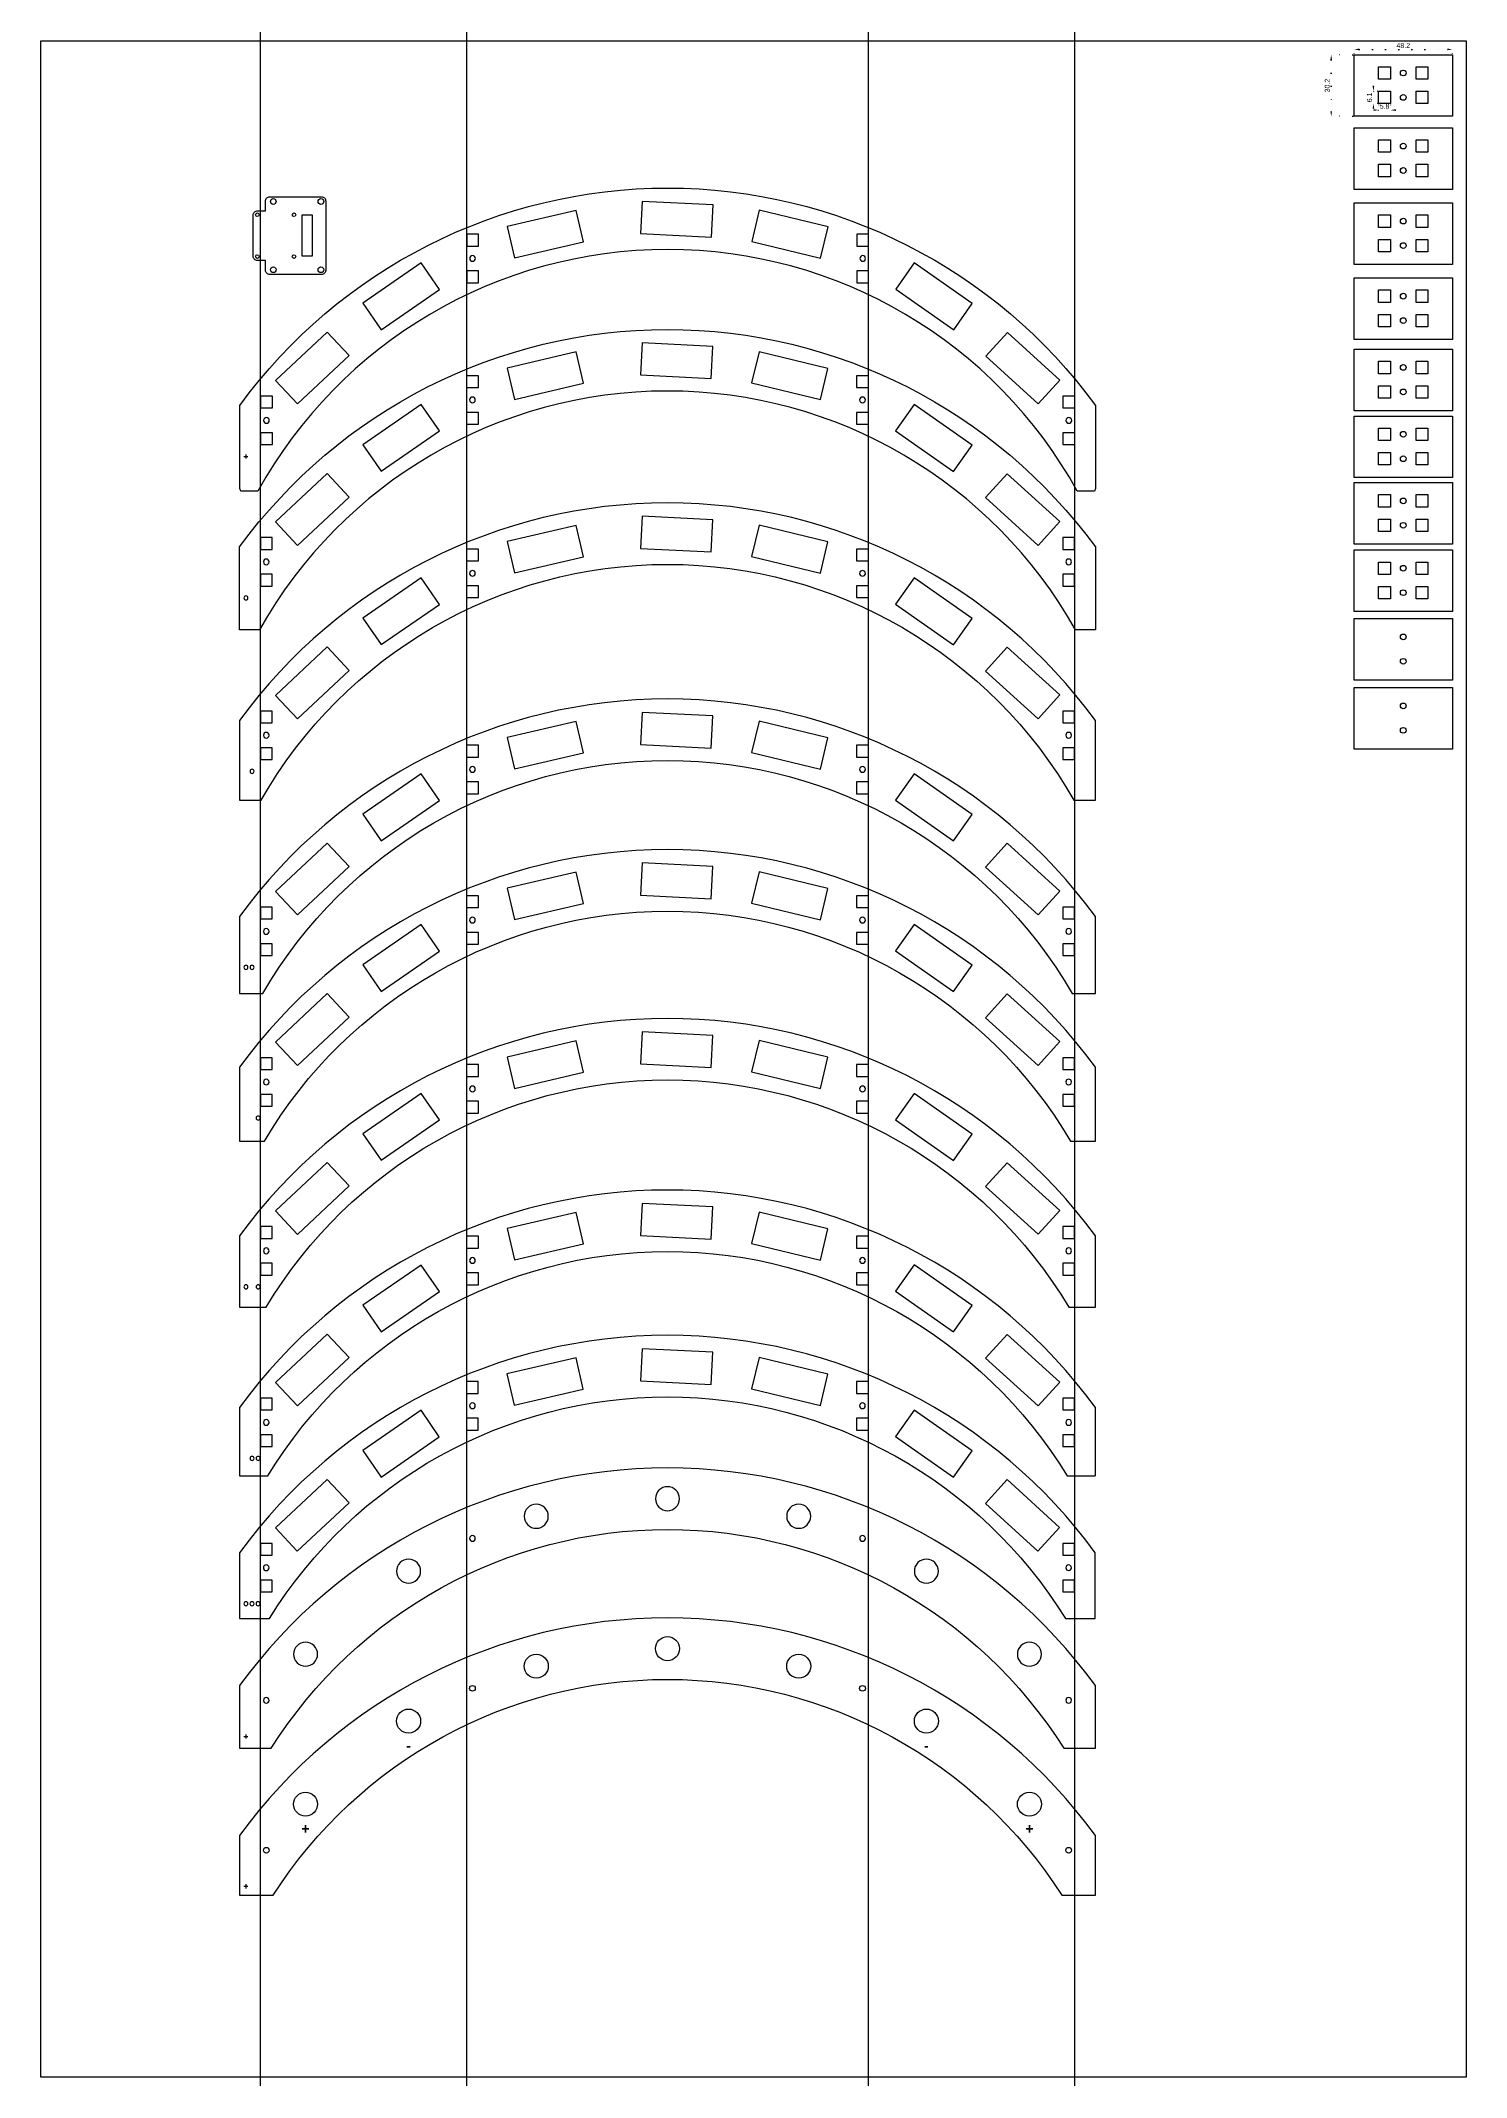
# Model space of a CAD drawing. Header units: millimetres. Extents: x -658 to 42, y -883 to 117.
import ezdxf
from ezdxf.enums import TextEntityAlignment as Align

# ---------------------------------------------------------------- set-up
doc = ezdxf.new("R2010")
doc.units = ezdxf.units.MM
doc.linetypes.add('DOTTED', pattern=[6.35, 0, -6.35])
doc.layers.add('Dimensions', color=2, linetype='DOTTED', plot=False)
doc.layers.add('TabGuides', color=3, linetype='Continuous', plot=False)
doc.layers.add('Holes', color=1, linetype='Continuous')
doc.layers.add('text', color=5, linetype='Continuous')
doc.styles.add('BoldReverse', font='Arial_Bold.ttf')
doc.styles.get("Standard").update_dxf_attribs({"font": 'FreeSans.ttf'})
doc.dimstyles.new('ISO-25', dxfattribs={"dimtxt": 2.5, "dimasz": 2.5, "dimexe": 1.25, "dimexo": 0.625, "dimtad": 1, "dimdec": 3, "dimdsep": 46, "dimtxsty": 'Standard', "dimcen": 2.5, "dimadec": 0, "dimazin": 0, "dimtfac": 1, "dimtmove": 0, "dimatfit": 3, "dimfxl": 1, "dimarcsym": 0})

# ---------------------------------------------------------------- blocks, each defined once
blk = doc.blocks.new('SD Support')
blk.add_lwpolyline([(27.1, 31.2), (27.4, 31.2, -0.414214), (29.5, 29.1), (29.5, -4.9, -0.414214), (27.4, -7), (27.1, -7), (24.4, -7), (2, -7, -0.414214), (-0.1, -4.9), (-0.1, -0.1), (-4, -0.1, -0.414214), (-6.1, 2), (-6.1, 22.2, -0.414214), (-4, 24.3), (-0.1, 24.3), (-0.1, 29.1, -0.414214), (2, 31.2), (24.4, 31.2)], format="xyb", close=True)
at = {"layer": 'Holes'}
blk.add_lwpolyline([(18, 1.95), (18, 22.25), (22.8, 22.25), (22.8, 1.95)], close=True, dxfattribs=at)
for centre, radius in [((3.75, 28.85), 1.4), ((27.15, 28.85), 1.4), ((-4.1, 22.35), 0.9), ((13.9, 22.35), 0.9), ((-4.1, 1.85), 0.9), ((13.9, 1.85), 0.9), ((3.75, -4.65), 1.4), ((27.15, -4.65), 1.4)]:
    blk.add_circle(centre, radius, dxfattribs=at)
blk = doc.blocks.new('Square hole unit')
for points in [[(-2.9, 6.1), (-2.9, 11.9), (2.9, 11.9), (2.9, 6.1)], [(-2.9, -11.9), (-2.9, -6.1), (2.9, -6.1), (2.9, -11.9)]]:
    blk.add_lwpolyline(points, close=True)
blk.add_circle((0, 0), 1.4)
blk = doc.blocks.new('Level 1')
blk.add_lwpolyline([(-201.16, -133.7, -0.589577), (201.16, -133.7), (209.59, -133.7, 0.146234), (210.1, -132), (210.1, -91.67, 0.508188), (-210.1, -91.67), (-210.1, -132, 0.146234), (-209.59, -133.7)], format="xyb", close=True)
at = {"layer": 'Holes'}
for points in [[(-45, 4.21), (-41.28, -11.15), (-75.1, -19.34), (-78.82, -3.98)], [(-21.47, -9), (-22.27, 6.78), (12.48, 8.54), (13.28, -7.23)], [(41.3, -11.33), (44.9, 4.06), (78.79, -3.87), (75.19, -19.25)], [(-140.52, -54.6), (-149.58, -41.66), (-121.09, -21.68), (-112.02, -34.62)], [(149.62, -41.52), (140.63, -54.51), (112.01, -34.72), (121, -21.72)], [(-166.84, -55.77), (-156.21, -67.46), (-181.94, -90.88), (-192.58, -79.2)], [(156.33, -67.16), (167.12, -55.63), (192.54, -79.4), (181.74, -90.94)]]:
    blk.add_lwpolyline(points, close=True, dxfattribs=at)
for p in [(-95.77, -19.49), (95.77, -19.49), (-197, -99)]:
    blk.add_blockref('Square hole unit', p, dxfattribs=at)
at = {"layer": 'Holes', "rotation": 180}
blk.add_blockref('Square hole unit', (197, -99.01), dxfattribs=at)
blk = doc.blocks.new('Level 2')
blk.add_lwpolyline([(-200.38, -132.3, -0.584891), (200.38, -132.3), (210.09, -132.3, 0.024398), (210.1, -132), (210.1, -91.67, 0.508188), (-210.1, -91.67), (-210.1, -132, 0.024398), (-210.09, -132.3)], format="xyb", close=True)
at = {"layer": 'Holes'}
for points in [[(-45, 4.21), (-41.28, -11.15), (-75.1, -19.34), (-78.82, -3.98)], [(-21.47, -9), (-22.27, 6.78), (12.48, 8.54), (13.28, -7.23)], [(41.3, -11.33), (44.9, 4.06), (78.79, -3.87), (75.19, -19.25)], [(-140.52, -54.6), (-149.58, -41.66), (-121.09, -21.68), (-112.02, -34.62)], [(149.62, -41.52), (140.63, -54.51), (112.01, -34.72), (121, -21.72)], [(-166.84, -55.77), (-156.21, -67.46), (-181.94, -90.88), (-192.58, -79.2)], [(156.33, -67.16), (167.12, -55.63), (192.54, -79.4), (181.74, -90.94)]]:
    blk.add_lwpolyline(points, close=True, dxfattribs=at)
at = {"layer": 'text'}
blk.add_circle((207, -116.7), 1, dxfattribs=at)
at = {"layer": 'Holes'}
for p in [(-95.77, -19.49), (95.77, -19.49), (-197, -99)]:
    blk.add_blockref('Square hole unit', p, dxfattribs=at)
at = {"layer": 'Holes', "rotation": 180}
blk.add_blockref('Square hole unit', (197, -99.01), dxfattribs=at)
blk = doc.blocks.new('Level 3')
blk.add_lwpolyline([(210.1, -91.67), (210.1, -130.9), (199.59, -130.9, 0.580206), (-199.59, -130.9), (-210.1, -130.9), (-210.1, -91.67, -0.508188)], format="xyb", close=True)
at = {"layer": 'Holes'}
for points in [[(-45, 4.21), (-41.28, -11.15), (-75.1, -19.34), (-78.82, -3.98)], [(-21.47, -9), (-22.27, 6.78), (12.48, 8.54), (13.28, -7.23)], [(41.3, -11.33), (44.9, 4.06), (78.79, -3.87), (75.19, -19.25)], [(-140.52, -54.6), (-149.58, -41.66), (-121.09, -21.68), (-112.02, -34.62)], [(149.62, -41.52), (140.63, -54.51), (112.01, -34.72), (121, -21.72)], [(-166.84, -55.77), (-156.21, -67.46), (-181.94, -90.88), (-192.58, -79.2)], [(156.33, -67.16), (167.12, -55.63), (192.54, -79.4), (181.74, -90.94)]]:
    blk.add_lwpolyline(points, close=True, dxfattribs=at)
at = {"layer": 'text'}
blk.add_circle((204, -116.7), 1, dxfattribs=at)
at = {"layer": 'Holes'}
for p in [(-95.77, -19.49), (95.77, -19.49), (-197, -99)]:
    blk.add_blockref('Square hole unit', p, dxfattribs=at)
at = {"layer": 'Holes', "rotation": 180}
blk.add_blockref('Square hole unit', (197, -99.01), dxfattribs=at)
blk = doc.blocks.new('Level 4')
blk.add_lwpolyline([(210.1, -91.67), (210.1, -129.5), (198.78, -129.5, 0.575522), (-198.78, -129.5), (-210.1, -129.5), (-210.1, -91.67, -0.508188)], format="xyb", close=True)
at = {"layer": 'Holes'}
for points in [[(-45, 4.21), (-41.28, -11.15), (-75.1, -19.34), (-78.82, -3.98)], [(-21.47, -9), (-22.27, 6.78), (12.48, 8.54), (13.28, -7.23)], [(41.3, -11.33), (44.9, 4.06), (78.79, -3.87), (75.19, -19.25)], [(-140.52, -54.6), (-149.58, -41.66), (-121.09, -21.68), (-112.02, -34.62)], [(149.62, -41.52), (140.63, -54.51), (112.01, -34.72), (121, -21.72)], [(-166.84, -55.77), (-156.21, -67.46), (-181.94, -90.88), (-192.58, -79.2)], [(156.33, -67.16), (167.12, -55.63), (192.54, -79.4), (181.74, -90.94)]]:
    blk.add_lwpolyline(points, close=True, dxfattribs=at)
at = {"layer": 'text'}
for centre in [(204, -116.7), (207, -116.7)]:
    blk.add_circle(centre, 1, dxfattribs=at)
at = {"layer": 'Holes'}
for p in [(-95.77, -19.49), (95.77, -19.49), (-197, -99)]:
    blk.add_blockref('Square hole unit', p, dxfattribs=at)
at = {"layer": 'Holes', "rotation": 180}
blk.add_blockref('Square hole unit', (197, -99.01), dxfattribs=at)
blk = doc.blocks.new('Level 6')
blk.add_lwpolyline([(197.13, -126.71, 0.566152), (-197.13, -126.71), (-210.1, -126.71), (-210.1, -91.67, -0.508188), (210.1, -91.67), (210.1, -126.71)], format="xyb", close=True)
at = {"layer": 'Holes'}
for points in [[(-45, 4.21), (-41.28, -11.15), (-75.1, -19.34), (-78.82, -3.98)], [(-21.47, -9), (-22.27, 6.78), (12.48, 8.54), (13.28, -7.23)], [(41.3, -11.33), (44.9, 4.06), (78.79, -3.87), (75.19, -19.25)], [(-140.52, -54.6), (-149.58, -41.66), (-121.09, -21.68), (-112.02, -34.62)], [(149.62, -41.52), (140.63, -54.51), (112.01, -34.72), (121, -21.72)], [(-166.84, -55.77), (-156.21, -67.46), (-181.94, -90.88), (-192.58, -79.2)], [(156.33, -67.16), (167.12, -55.63), (192.54, -79.4), (181.74, -90.94)]]:
    blk.add_lwpolyline(points, close=True, dxfattribs=at)
at = {"layer": 'text'}
for centre in [(201, -116.7), (207, -116.7)]:
    blk.add_circle(centre, 1, dxfattribs=at)
at = {"layer": 'Holes'}
for p in [(-95.77, -19.49), (95.77, -19.49), (-197, -99)]:
    blk.add_blockref('Square hole unit', p, dxfattribs=at)
at = {"layer": 'Holes', "rotation": 180}
blk.add_blockref('Square hole unit', (197, -99.01), dxfattribs=at)
blk = doc.blocks.new('Level 7')
for p, q in [((-210, -91.7), (-210, -91.7)), ((-209.99, -125.21), (-210, -125.21)), ((-209.99, -125.21), (-210, -125.21))]:
    blk.add_line(p, q)
blk.add_lwpolyline([(-210.1, -125.21), (-210.1, -91.67, -0.508188), (210.1, -91.67), (210.1, -125.31), (196.28, -125.31, 0.561466), (-196.28, -125.31), (-209.99, -125.31)], format="xyb")
at = {"layer": 'Holes'}
for points in [[(-45, 4.21), (-41.28, -11.15), (-75.1, -19.34), (-78.82, -3.98)], [(-21.47, -9), (-22.27, 6.78), (12.48, 8.54), (13.28, -7.23)], [(41.3, -11.33), (44.9, 4.06), (78.79, -3.87), (75.19, -19.25)], [(-140.52, -54.6), (-149.58, -41.66), (-121.09, -21.68), (-112.02, -34.62)], [(149.62, -41.52), (140.63, -54.51), (112.01, -34.72), (121, -21.72)], [(-166.84, -55.77), (-156.21, -67.46), (-181.94, -90.88), (-192.58, -79.2)], [(156.33, -67.16), (167.12, -55.63), (192.54, -79.4), (181.74, -90.94)]]:
    blk.add_lwpolyline(points, close=True, dxfattribs=at)
at = {"layer": 'text'}
for centre in [(201, -116.7), (204, -116.7)]:
    blk.add_circle(centre, 1, dxfattribs=at)
at = {"layer": 'Holes'}
for p in [(-95.77, -19.49), (95.77, -19.49), (-197, -99)]:
    blk.add_blockref('Square hole unit', p, dxfattribs=at)
at = {"layer": 'Holes', "rotation": 180}
blk.add_blockref('Square hole unit', (197, -99.01), dxfattribs=at)
blk = doc.blocks.new('Level 8')
blk.add_lwpolyline([(-210.1, -91.67, -0.508188), (210.1, -91.67), (210.1, -123.91), (195.42, -123.91, 0.556778), (-195.42, -123.91), (-210.1, -123.91)], format="xyb", close=True)
at = {"layer": 'Holes'}
for points in [[(-45, 4.21), (-41.28, -11.15), (-75.1, -19.34), (-78.82, -3.98)], [(-21.47, -9), (-22.27, 6.78), (12.48, 8.54), (13.28, -7.23)], [(41.3, -11.33), (44.9, 4.06), (78.79, -3.87), (75.19, -19.25)], [(-140.52, -54.6), (-149.58, -41.66), (-121.09, -21.68), (-112.02, -34.62)], [(149.62, -41.52), (140.63, -54.51), (112.01, -34.72), (121, -21.72)], [(-166.84, -55.77), (-156.21, -67.46), (-181.94, -90.88), (-192.58, -79.2)], [(156.33, -67.16), (167.12, -55.63), (192.54, -79.4), (181.74, -90.94)]]:
    blk.add_lwpolyline(points, close=True, dxfattribs=at)
at = {"layer": 'text'}
for centre, radius in [((201, -116.7), 1), ((204, -116.7), 1), ((204, -116.7), 0), ((207, -116.7), 1)]:
    blk.add_circle(centre, radius, dxfattribs=at)
at = {"layer": 'Holes'}
for p in [(-95.77, -19.49), (95.77, -19.49), (-197, -99)]:
    blk.add_blockref('Square hole unit', p, dxfattribs=at)
at = {"layer": 'Holes', "rotation": 180}
blk.add_blockref('Square hole unit', (197, -99.01), dxfattribs=at)
blk = doc.blocks.new('Level 9')
blk.add_lwpolyline([(873.94, -1590.91, -0.508188), (1294.14, -1590.91), (1294.14, -1621.75), (1278.6, -1621.75, 0.552088), (889.49, -1621.75), (873.94, -1621.75)], format="xyb", close=True)
at = {"layer": 'Holes'}
for centre, radius in [((1084.04, -1499.24), 5.9), ((1019.62, -1507.87), 5.9), ((1148.47, -1507.87), 5.9), ((988.27, -1518.74), 1.4), ((1179.82, -1518.74), 1.4), ((956.93, -1534.8), 5.9), ((1211.16, -1534.8), 5.9), ((906.33, -1575.6), 5.9), ((1261.76, -1575.6), 5.9), ((887.04, -1598.24), 1.4), ((1281.04, -1598.25), 1.4)]:
    blk.add_circle(centre, radius, dxfattribs=at)
blk = doc.blocks.new('Level 10')
blk.add_lwpolyline([(630.1, -91.67, 0.508188), (209.9, -91.67), (209.9, -121.11), (226.34, -121.11, -0.547395), (613.66, -121.11), (630.1, -121.11)], format="xyb", close=True)
at = {"layer": 'Holes'}
for centre, radius in [((420, 0), 5.9), ((355.57, -8.62), 5.9), ((484.43, -8.62), 5.9), ((324.23, -19.49), 1.4), ((515.77, -19.49), 1.4), ((292.88, -35.56), 5.9), ((547.12, -35.56), 5.9), ((242.28, -76.36), 5.9), ((597.72, -76.36), 5.9), ((223, -99.01), 1.4), ((617, -99), 1.4)]:
    blk.add_circle(centre, radius, dxfattribs=at)
at = {"layer": 'text', "style": 'BoldReverse'}
for s, p in [('-', (292.88, -47.56)), ('-', (547.12, -47.56)), ('+', (242.28, -88.36)), ('+', (597.72, -88.36))]:
    blk.add_text(s, height=5, dxfattribs=at).set_placement(p, align=Align.MIDDLE_CENTER)
blk = doc.blocks.new('Level 5')
blk.add_lwpolyline([(-0.1, -0.1), (-0.1, 36.33, -0.508188), (420.1, 36.33), (420.1, -0.1), (407.96, -0.1, 0.570837), (12.04, -0.1)], format="xyb", close=True)
at = {"layer": 'Holes'}
for points in [[(165, 132.22), (168.72, 116.86), (134.9, 108.67), (131.18, 124.02)], [(188.53, 119), (187.73, 134.78), (222.48, 136.55), (223.28, 120.77)], [(251.3, 116.68), (254.9, 132.06), (288.79, 124.14), (285.19, 108.75)], [(69.48, 73.41), (60.42, 86.35), (88.91, 106.32), (97.98, 93.38)], [(359.62, 86.49), (350.63, 73.49), (322.01, 93.29), (331, 106.28)], [(43.16, 72.23), (53.79, 60.55), (28.06, 37.12), (17.42, 48.81)], [(366.33, 60.84), (377.12, 72.38), (402.54, 48.61), (391.74, 37.07)]]:
    blk.add_lwpolyline(points, close=True, dxfattribs=at)
at = {"layer": 'text'}
blk.add_circle((411, 11.3), 1, dxfattribs=at)
at = {"layer": 'Holes'}
for p in [(114.23, 108.51), (305.77, 108.51), (13, 29.01)]:
    blk.add_blockref('Square hole unit', p, dxfattribs=at)
at = {"layer": 'Holes', "rotation": 180}
blk.add_blockref('Square hole unit', (407, 28.99), dxfattribs=at)
blk = doc.blocks.new('6.3 x 6.0 rectangle')
at = {"layer": 'Holes'}
blk.add_lwpolyline([(0.1, -5.9), (0.1, -0.1), (6.2, -0.1), (6.2, -5.9)], close=True, dxfattribs=at)
blk = doc.blocks.new('*D1364')
at = {"layer": 'Defpoints', "color": 0}
for p in [(35.19, 112.24), (-13.01, 109.6), (35.19, 109.6)]:
    blk.add_point(p, dxfattribs=at)
at = {"layer": 'Dimensions', "color": 0, "lineweight": -2}
for p, q in [((-13.01, 110.23), (-13.01, 113.49)), ((-10.51, 112.24), (32.69, 112.24)), ((35.19, 110.23), (35.19, 113.49))]:
    blk.add_line(p, q, dxfattribs=at)
at = {"layer": 'Dimensions', "color": 0}
for points in [[(-10.51, 112.65), (-10.51, 111.82), (-13.01, 112.24)], [(32.69, 111.82), (32.69, 112.65), (35.19, 112.24)]]:
    blk.add_solid(points, dxfattribs=at)
at = {"layer": 'Dimensions', "color": 0, "insert": (11.09, 114.15), "char_height": 2.5, "attachment_point": 5}
blk.add_mtext('48.2', dxfattribs=at)
blk = doc.blocks.new('*D1365')
at = {"layer": 'Defpoints', "color": 0}
for p in [(-13.01, 109.6), (-24.3, 79.4), (-13.01, 79.4)]:
    blk.add_point(p, dxfattribs=at)
at = {"layer": 'Dimensions', "color": 0, "lineweight": -2}
for p, q in [((-13.63, 109.6), (-25.55, 109.6)), ((-24.3, 107.1), (-24.3, 81.9)), ((-13.63, 79.4), (-25.55, 79.4))]:
    blk.add_line(p, q, dxfattribs=at)
at = {"layer": 'Dimensions', "color": 0}
for points in [[(-23.88, 107.1), (-24.71, 107.1), (-24.3, 109.6)], [(-24.71, 81.9), (-23.88, 81.9), (-24.3, 79.4)]]:
    blk.add_solid(points, dxfattribs=at)
at = {"layer": 'Dimensions', "color": 0, "insert": (-26.21, 94.5), "char_height": 2.5, "attachment_point": 5, "rotation": 90}
blk.add_mtext('30.2', dxfattribs=at)
blk = doc.blocks.new('*D1366')
at = {"layer": 'Defpoints', "color": 0}
for p in [(-1.01, 85.6), (4.79, 85.6), (4.79, 82.45)]:
    blk.add_point(p, dxfattribs=at)
at = {"layer": 'Dimensions', "color": 0, "lineweight": -2}
for p, q in [((-3.51, 82.45), (-6.01, 82.45)), ((-1.01, 84.98), (-1.01, 81.2)), ((-1.01, 82.45), (4.79, 82.45)), ((4.79, 84.98), (4.79, 81.2)), ((7.29, 82.45), (9.79, 82.45))]:
    blk.add_line(p, q, dxfattribs=at)
at = {"layer": 'Dimensions', "color": 0}
for points in [[(-3.51, 82.03), (-3.51, 82.87), (-1.01, 82.45)], [(7.29, 82.87), (7.29, 82.03), (4.79, 82.45)]]:
    blk.add_solid(points, dxfattribs=at)
at = {"layer": 'Dimensions', "color": 0, "insert": (1.89, 84.36), "char_height": 2.5, "attachment_point": 5}
blk.add_mtext('5.8', dxfattribs=at)
blk = doc.blocks.new('*D1367')
at = {"layer": 'Defpoints', "color": 0}
for p in [(-1.01, 91.7), (-3.57, 85.6), (-1.01, 85.6)]:
    blk.add_point(p, dxfattribs=at)
at = {"layer": 'Dimensions', "color": 0, "lineweight": -2}
for p, q in [((-1.63, 91.7), (-4.82, 91.7)), ((-3.57, 94.2), (-3.57, 96.7)), ((-3.57, 91.7), (-3.57, 85.6)), ((-1.63, 85.6), (-4.82, 85.6)), ((-3.57, 83.1), (-3.57, 80.6))]:
    blk.add_line(p, q, dxfattribs=at)
at = {"layer": 'Dimensions', "color": 0}
for points in [[(-3.98, 94.2), (-3.15, 94.2), (-3.57, 91.7)], [(-3.15, 83.1), (-3.98, 83.1), (-3.57, 85.6)]]:
    blk.add_solid(points, dxfattribs=at)
at = {"layer": 'Dimensions', "color": 0, "insert": (-5.48, 88.65), "char_height": 2.5, "attachment_point": 5, "rotation": 90}
blk.add_mtext('6.1', dxfattribs=at)

msp = doc.modelspace()

# ---------------------------------------------------------------- linework, layer by layer
for points in [[(-13.0083, 79.404), (-13.0083, 109.604), (35.1917, 109.604), (35.1917, 79.404)], [(-13.0083, 43.5239), (-13.0083, 73.7239), (35.1917, 73.7239), (35.1917, 43.5239)], [(-13.0083, 6.6724), (-13.0083, 36.8724), (35.1917, 36.8724), (35.1917, 6.6724)], [(-13.0083, -30.179), (-13.0083, 0.021), (35.1917, 0.021), (35.1917, -30.179)], [(-13.0083, -65.1879), (-13.0083, -34.9879), (35.1917, -34.9879), (35.1917, -65.1879)], [(-13.0083, -97.9892), (-13.0083, -67.7892), (35.1917, -67.7892), (35.1917, -97.9892)], [(-13.0083, -130.6937), (-13.0083, -100.4937), (35.1917, -100.4937), (35.1917, -130.6937)], [(-13.0083, -163.7581), (-13.0083, -133.5581), (35.1917, -133.5581), (35.1917, -163.7581)], [(-13.0083, -197.4689), (-13.0083, -167.2689), (35.1917, -167.2689), (35.1917, -197.4689)], [(-13.0083, -231.3604), (-13.0083, -201.1604), (35.1917, -201.1604), (35.1917, -231.3604)]]:
    msp.add_lwpolyline(points, close=True)
at = {"layer": 'Holes'}
for centre in [(11.0917, 100.654), (11.0917, 88.654), (11.0917, 64.7739), (11.0917, 52.7739), (11.0917, 27.9224), (11.0917, 15.9224), (11.0917, -8.929), (11.0917, -20.929), (11.0917, -43.9379), (11.0917, -55.9379), (11.0917, -76.7392), (11.0917, -88.7392), (11.0917, -109.4437), (11.0917, -121.4437), (11.0917, -142.5081), (11.0917, -154.5081), (11.0917, -176.2189), (11.0917, -188.2189), (11.0917, -210.1104), (11.0917, -222.1104)]:
    msp.add_circle(centre, 1.4, dxfattribs=at)
at = {"layer": 'TabGuides'}
for p in [(-550.0321, -58.0256), (-448.8035, 21.4901), (-251.4607, 21.4901), (-150.2321, -58.0156)]:
    msp.add_xline(p, (0, 1), dxfattribs=at)
msp.add_lwpolyline([(-657.9784, -883.499), (-657.9784, 116.501), (42.0216, 116.501), (42.0216, -883.499)], close=True, dxfattribs=at)
at = {"layer": 'text'}
for p, q in [((-558.2169, -87.6186), (-556.2169, -87.6186)), ((-557.2169, -86.6186), (-557.2169, -88.6186)), ((-558.2169, -716.112), (-556.2169, -716.112)), ((-557.2169, -715.112), (-557.2169, -717.112)), ((-558.2169, -789.7391), (-556.2169, -789.7391)), ((-557.2169, -788.7391), (-557.2169, -790.7391))]:
    msp.add_line(p, q, dxfattribs=at)

# ---------------------------------------------------------------- block references
at = {"xscale": -1}
for name, p in [('Level 1', (-350.1321, 29.0844)), ('Level 8', (-350.2374, -534.284)), ('Level 2', (-350.2169, -40.396)), ('Level 3', (-350.2169, -125.5362)), ('Level 4', (-350.2169, -221.8226)), ('Level 5', (-140.2169, -423.7939)), ('Level 6', (-350.2169, -378.6896)), ('Level 7', (-350.2169, -462.9357)), ('Level 9', (733.8279, 899.8352))]:
    msp.add_blockref(name, p, dxfattribs=at)
for name, p in [('SD Support', (-547.5296, 8.6999)), ('Level 10', (-770.2169, -673.0361))]:
    msp.add_blockref(name, p)
at = {"layer": 'TabGuides', "rotation": 90}
for p in [(-1.1083, 97.504), (17.2917, 97.504), (-1.1083, 85.504), (17.2917, 85.504), (-1.1083, 61.6239), (17.2917, 61.6239), (-1.1083, 49.6239), (17.2917, 49.6239), (-1.1083, 24.7724), (17.2917, 24.7724), (-1.1083, 12.7724), (17.2917, 12.7724), (-1.1083, -12.079), (17.2917, -12.079), (-1.1083, -24.079), (17.2917, -24.079), (-1.1083, -47.0879), (17.2917, -47.0879), (-1.1083, -59.0879), (17.2917, -59.0879), (-1.1083, -79.8892), (17.2917, -79.8892), (-1.1083, -91.8892), (17.2917, -91.8892), (-1.1083, -112.5937), (17.2917, -112.5937), (-1.1083, -124.5937), (17.2917, -124.5937), (-1.1083, -145.6581), (17.2917, -145.6581), (-1.1083, -157.6581), (17.2917, -157.6581)]:
    msp.add_blockref('6.3 x 6.0 rectangle', p, dxfattribs=at)

# ---------------------------------------------------------------- dimensions: what is measured, and where the dimension line sits
at = {"layer": 'Dimensions'}
for base, p1, p2, picture, middle in [((35.1917, 112.2352), (-13.0083, 109.604), (35.1917, 109.604), '*D1364', (11.0917, 114.1503)), ((4.7917, 82.449), (-1.0083, 85.604), (4.7917, 85.604), '*D1366', (1.8917, 84.3641))]:
    dim = msp.add_linear_dim(base=base, p1=p1, p2=p2, dimstyle='ISO-25', dxfattribs=at)
    dim.commit()
    dim.dimension.update_dxf_attribs({"geometry": picture, "text_midpoint": middle})
for base, p1, p2, picture, middle in [((-24.296, 79.404), (-13.0083, 109.604), (-13.0083, 79.404), '*D1365', (-26.2111, 94.504)), ((-3.5664, 85.604), (-1.0083, 91.704), (-1.0083, 85.604), '*D1367', (-5.4815, 88.654))]:
    dim = msp.add_linear_dim(base=base, p1=p1, p2=p2, angle=90, dimstyle='ISO-25', dxfattribs=at)
    dim.commit()
    dim.dimension.update_dxf_attribs({"geometry": picture, "text_midpoint": middle})

doc.saveas('drawing.dxf')
